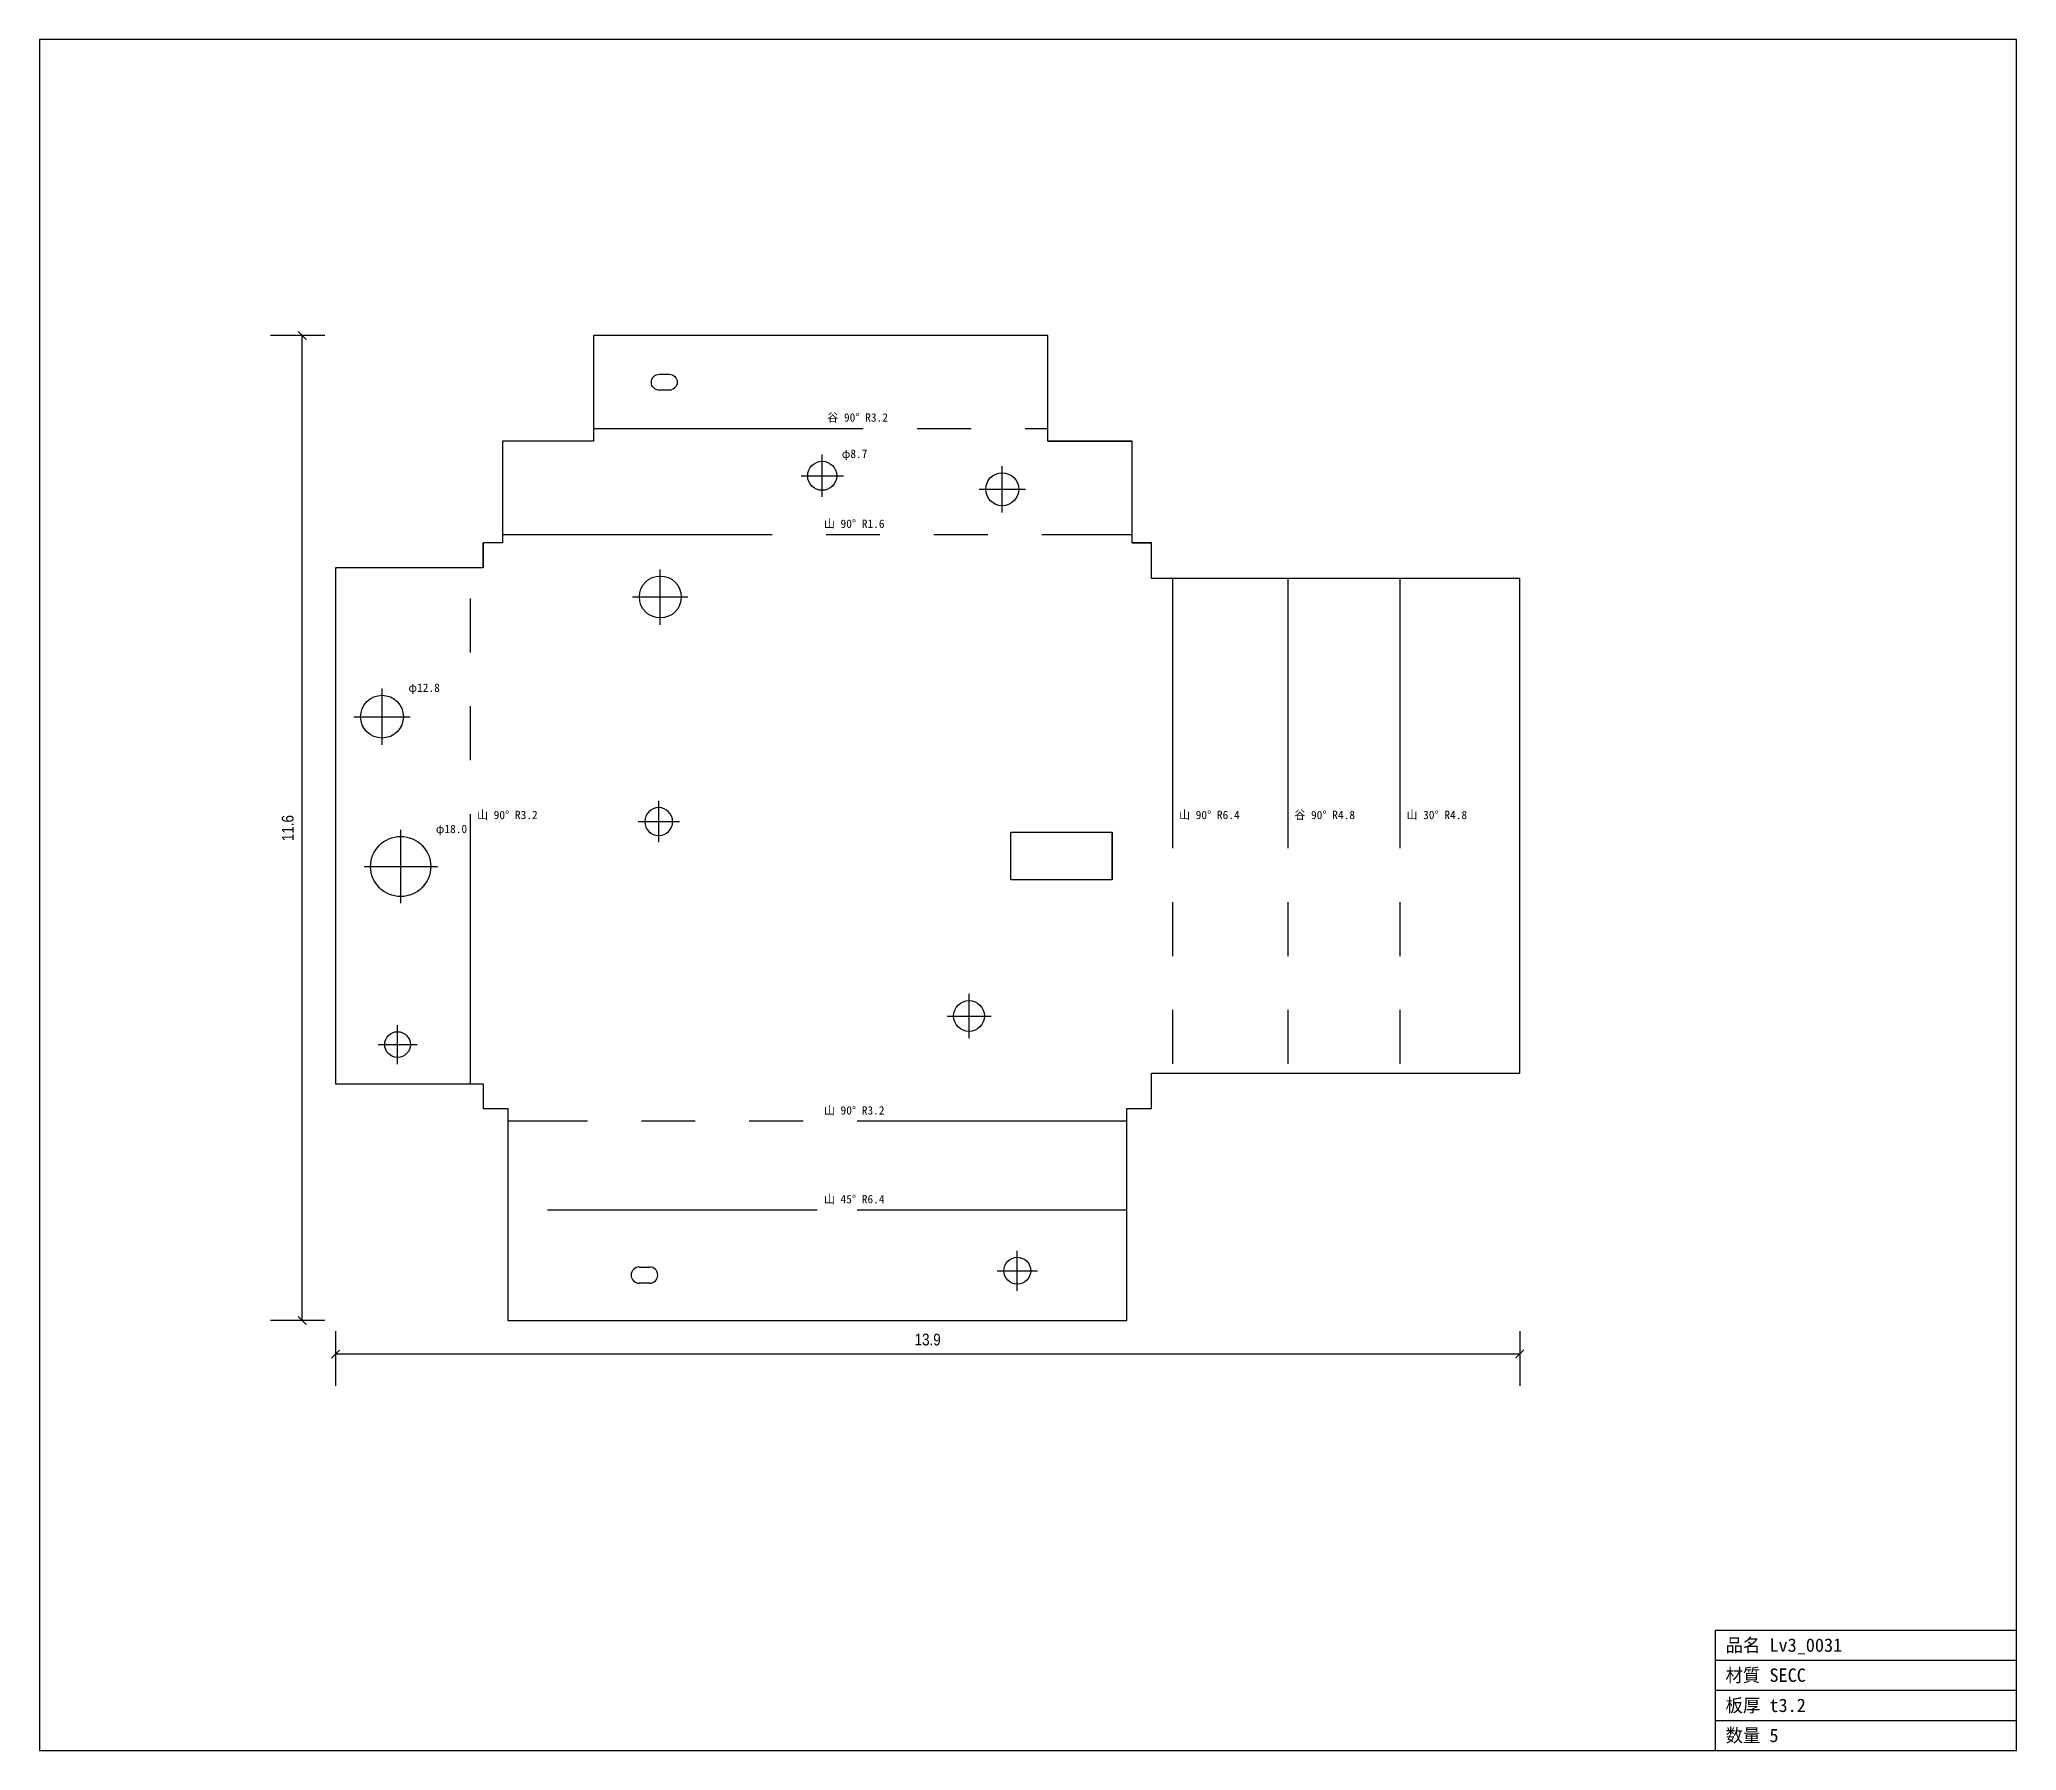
# Model space of a CAD drawing. Header units: inches. Extents: x -5.2 to 18.1, y -7.6 to 12.6.
import ezdxf

# ---------------------------------------------------------------- set-up
doc = ezdxf.new("R2010")
doc.units = ezdxf.units.IN
doc.linetypes.add('CENTER', pattern=[5.08, 3.175, -0.635, 0.635, -0.635])
doc.linetypes.add('PHANTOM', pattern=[6.35, 3.175, -0.635, 0.635, -0.635, 0.635, -0.635])
for name, color, linetype in [('12', 7, 'Continuous'), ('14', 7, 'Continuous'), ('16', 7, 'Continuous'), ('17', 7, 'Continuous'), ('4', 7, 'Continuous'), ('9', 7, 'Continuous')]:
    doc.layers.add(name, color=color, linetype=linetype)
doc.styles.add('OpenSansCondensed-Light', font='OpenSansCondensed-Light.ttf')
doc.dimstyles.new('EZDXF', dxfattribs={"dimtxt": 0.25, "dimasz": 0.175, "dimexe": 0.375, "dimexo": 0.125, "dimgap": 0.1, "dimtad": 1, "dimlfac": 100, "dimzin": 12, "dimdsep": 46, "dimtxsty": 'OpenSansCondensed-Light', "dimblk": 'ARCHTICK', "dimcen": 2.5, "dimazin": 3, "dimtfac": 0.5, "dimtmove": 2, "dimatfit": 3})

# ---------------------------------------------------------------- blocks, each defined once
blk = doc.blocks.new('HOLE_D9_17')
blk.add_circle((0, 0), 0.181)
blk = doc.blocks.new('HOLE_D7_68')
blk.add_circle((0, 0), 0.151)
blk = doc.blocks.new('HOLE_D17_96')
blk.add_circle((0, 0), 0.354)
blk = doc.blocks.new('_ARCHTICK')
at = {"color": 0, "linetype": 'BYBLOCK', "const_width": 0.15}
blk.add_lwpolyline([(-0.5, -0.5), (0.5, 0.5)], dxfattribs=at)

msp = doc.modelspace()

# ---------------------------------------------------------------- linework, layer by layer
at = {"layer": '14', "color": 7, "linetype": 'CONTINUOUS'}
for p, q in [((18.055, 12.586), (-5.223, 12.586)), ((-5.223, 12.586), (-5.223, -7.556)), ((18.055, -7.556), (18.055, 12.586)), ((14.512, -7.556), (14.512, -6.139)), ((14.512, -6.139), (18.055, -6.139)), ((14.512, -6.493), (18.055, -6.493)), ((14.512, -6.848), (18.055, -6.848)), ((14.512, -7.202), (18.055, -7.202)), ((-5.223, -7.556), (18.055, -7.556))]:
    msp.add_line(p, q, dxfattribs=at)
at = {"layer": '17', "color": 3, "linetype": 'PHANTOM'}
for p, q in [((1.302, 8.008), (6.649, 8.008)), ((0.228, 6.758), (7.642, 6.758)), ((-0.148, 0.291), (-0.148, 6.367)), ((8.118, 6.241), (8.118, 0.417)), ((9.475, 6.241), (9.475, 0.417)), ((10.795, 6.241), (10.795, 0.417)), ((7.579, -0.148), (0.291, -0.148)), ((3.935, -1.194), (0.291, -1.194)), ((7.579, -1.194), (3.935, -1.194))]:
    msp.add_line(p, q, dxfattribs=at)
at = {"layer": '4', "color": 1, "linetype": 'CENTER'}
for p, q in [((3.993, 7.201), (3.993, 7.7)), ((3.744, 7.45), (4.242, 7.45)), ((6.113, 7.019), (6.113, 7.565)), ((5.84, 7.292), (6.387, 7.292)), ((2.087, 5.697), (2.087, 6.348)), ((1.761, 6.023), (2.412, 6.023)), ((-1.19, 4.283), (-1.19, 4.945)), ((-1.521, 4.614), (-0.859, 4.614)), ((2.068, 3.136), (2.068, 3.622)), ((-0.97, 2.417), (-0.97, 3.282)), ((1.826, 3.379), (2.311, 3.379)), ((-1.402, 2.85), (-0.538, 2.85)), ((5.722, 0.831), (5.722, 1.35)), ((-1.007, 0.525), (-1.007, 0.984)), ((5.463, 1.09), (5.981, 1.09)), ((-1.237, 0.754), (-0.777, 0.754)), ((6.29, -2.146), (6.29, -1.673)), ((6.053, -1.909), (6.527, -1.909))]:
    msp.add_line(p, q, dxfattribs=at)
at = {"layer": '9', "color": 7, "linetype": 'CONTINUOUS'}
for p, q in [((6.649, 9.1), (1.302, 9.1)), ((1.302, 9.1), (1.302, 7.859)), ((6.649, 7.859), (6.649, 9.1)), ((1.302, 7.859), (0.228, 7.859)), ((0.228, 7.859), (0.228, 6.659)), ((7.642, 7.859), (6.649, 7.859)), ((6.649, 7.859), (7.642, 7.859)), ((7.642, 7.41), (7.642, 7.859)), ((7.642, 7.339), (7.642, 7.41)), ((7.642, 7.162), (7.642, 7.339)), ((7.642, 6.659), (7.642, 7.162)), ((0.228, 6.659), (0, 6.659)), ((0, 6.659), (0, 6.367)), ((0, 6.367), (0, 6.659)), ((7.87, 6.659), (7.642, 6.659)), ((7.642, 6.659), (7.87, 6.659)), ((7.87, 6.241), (7.87, 6.659)), ((0, 6.367), (-1.737, 6.367)), ((-1.737, 6.367), (-1.737, 3.247)), ((12.207, 6.241), (7.87, 6.241)), ((12.207, 0.417), (12.207, 6.241)), ((-1.737, 3.247), (-1.737, 2.463)), ((6.214, 3.115), (6.214, 3.256)), ((6.214, 3.256), (7.409, 3.256)), ((6.214, 2.994), (6.214, 3.115)), ((7.409, 3.256), (7.409, 3.126)), ((7.409, 2.693), (7.409, 3.256)), ((7.409, 3.126), (7.409, 3.119)), ((7.409, 3.119), (7.409, 2.693)), ((6.214, 2.807), (6.214, 2.994)), ((6.214, 2.693), (6.214, 2.807)), ((7.409, 2.693), (6.214, 2.693)), ((-1.737, 2.463), (-1.737, 0.291)), ((-1.737, 0.291), (0, 0.291)), ((0, 0.291), (0, 0)), ((7.87, 0), (7.87, 0.417)), ((7.87, 0.417), (12.207, 0.417)), ((0, 0), (0.291, 0)), ((0.291, 0), (0.291, -2.496)), ((7.579, -2.496), (7.579, 0)), ((7.579, 0), (7.87, 0)), ((1.839, -1.865), (1.962, -1.865)), ((1.962, -2.055), (1.839, -2.055)), ((0.291, -2.496), (2.947, -2.496)), ((2.947, -2.496), (7.579, -2.496))]:
    msp.add_line(p, q, dxfattribs=at)
msp.add_lwpolyline([(2.076, 8.646), (2.191, 8.646, -1), (2.191, 8.457), (2.076, 8.457, -1)], format="xyb", close=True, dxfattribs=at)
for centre, radius in [((3.993, 7.45), 0.171), ((6.113, 7.292), 0.194), ((2.087, 6.023), 0.247), ((-1.19, 4.614), 0.252), ((-1.19, 4.614), 0.252), ((-1.007, 0.754), 0.151), ((6.29, -1.909), 0.158)]:
    msp.add_circle(centre, radius, dxfattribs=at)
for centre, radius, start, end in [((2.068, 3.379), 0.164, 0, 180), ((2.068, 3.379), 0.164, 180, 0), ((1.839, -1.96), 0.0953, 90, -90), ((1.962, -1.96), 0.0953, -90, 90)]:
    msp.add_arc(centre, radius, start, end, dxfattribs=at)

# ---------------------------------------------------------------- block references
for name, p in [('HOLE_D17_96', (-0.97, 2.85)), ('HOLE_D9_17', (5.722, 1.09)), ('HOLE_D7_68', (-1.007, 0.754))]:
    msp.add_blockref(name, p, dxfattribs=at)

# ---------------------------------------------------------------- texts
at = {"layer": '16', "color": 2}
for s, height, p in [('谷 90° R3.2', 0.0984, (4.054, 8.087)), ('φ8.7', 0.0984, (4.223, 7.66)), ('山 90° R1.6', 0.0984, (4.014, 6.836)), ('φ12.8', 0.0984, (-0.879, 4.906)), ('山 90° R3.2', 0.0984, (-0.07, 3.408)), ('山 90° R6.4', 0.0984, (8.196, 3.408)), ('谷 90° R4.8', 0.0984, (9.554, 3.408)), ('山 30° R4.8', 0.0984, (10.874, 3.408)), ('φ18.0', 0.0984, (-0.557, 3.243)), ('山 90° R3.2', 0.0984, (4.014, -0.07)), ('山 45° R6.4', 0.0984, (4.014, -1.115)), ('品名 Lv3_0031', 0.15748, (14.63, -6.395)), ('材質 SECC', 0.1575, (14.63, -6.749)), ('板厚 t3.2', 0.1575, (14.63, -7.104)), ('数量 5', 0.1575, (14.63, -7.458))]:
    msp.add_text(s, height=height, dxfattribs=at).set_placement(p)

# ---------------------------------------------------------------- dimensions: what is measured, and where the dimension line sits
at = {"layer": '12', "color": 2}
msp.add_linear_dim(base=(-2.13, -2.496), p1=(-1.737, -2.496), p2=(-1.737, 9.1), angle=90, dimstyle='EZDXF', override={"dimtxt": 0.137795, "dimasz": 0.098425, "dimdec": 1, "dimlfac": 1}, dxfattribs=at).render()
msp.add_linear_dim(base=(-1.737, -2.889), p1=(-1.737, -2.496), p2=(12.207, -2.496), dimstyle='EZDXF', override={"dimtxt": 0.137795, "dimasz": 0.098425, "dimdec": 1, "dimlfac": 1}, dxfattribs=at).render()

doc.saveas('drawing.dxf')
